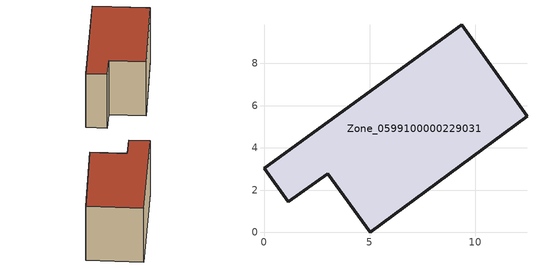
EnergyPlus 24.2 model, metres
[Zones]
Zone_0599100000229031
 floor ground (C_G): 9.36,9.84 12.45,5.51 5.02,0 3.02,2.79 1.15,1.45 0,3.04 z0
 wall outside (C_F): 12.45,5.51 9.36,9.84 0,3.04 1.15,1.45 3.02,2.79 5.02,0 12.45,5.51 z0:5.82
 roof outside (C_R): 9.36,9.84 0,3.04 1.15,1.45 3.02,2.79 5.02,0 12.45,5.51 z5.82
[BUILDING]
Pand.0599100000229031: North Axis=0; Terrain=City; Loads Convergence Tolerance Value=0.04; Temperature Convergence Tolerance Value=0.4; Solar Distribution=FullExterior; Maximum Number of Warmup Days=25; Minimum Number of Warmup Days=1
[Site:Location]
Rotterdam.The.Hague.AP_ZH_NLD Design_Conditions: Latitude=51.96; Longitude=4.45; Time Zone=1; Elevation=-4.5
[SITE:GROUNDTEMPERATURE:BUILDINGSURFACE]
18, 18, 18, 18, 18, 18, 18, 18, 18, 18, 18, 18
[MATERIAL] Thermal Absorptance=0.9; Solar Absorptance=0.7; Visible Absorptance=0.7
Name | Roughness | Thickness | Conductivity | Density | Specific Heat
G.TI.1975-1991 | MediumSmooth | 0.15 | 0.288461 | 540 | 1210
F.TI.1975-1991 | Rough | 0.3 | 0.230769 | 1920 | 840
R.TI.1975-1991 | MediumRough | 0.2 | 0.153846 | 1500 | 1000
[CONSTRUCTION]
C_G: G.TI.1975-1991
C_F: F.TI.1975-1991
C_R: R.TI.1975-1991
[ZONE]
Zone_0599100000229031: Type=1; Multiplier=1; Ceiling Height=Autocalculate; Volume=Autocalculate; Floor Area=autocalculate; Part of Total Floor Area=Yes
[ZONEINFILTRATION:DESIGNFLOWRATE]
Infil_Zone_0599100000229031: Zone or ZoneList or Space or SpaceList=Zone_0599100000229031; Schedule=AlwaysOn; Design Flow Rate Calculation Method=Flow/Area; Flow Rate per Floor Area=0.003; Constant Term Coefficient=1; Temperature Term Coefficient=0; Velocity Term Coefficient=0; Velocity Squared Term Coefficient=0
[HVACTEMPLATE:ZONE:IDEALLOADSAIRSYSTEM]
Zone_0599100000229031: Maximum Heating Supply Air Temperature=50; Minimum Cooling Supply Air Temperature=13; Maximum Heating Supply Air Humidity Ratio=0.0156; Minimum Cooling Supply Air Humidity Ratio=0.0077; Heating Limit=NoLimit; Cooling Limit=NoLimit; Dehumidification Control Type=ConstantSensibleHeatRatio; Cooling Sensible Heat Ratio=0.7; Dehumidification Setpoint=60; Humidification Control Type=None; Humidification Setpoint=30; Outdoor Air Method=None; Outdoor Air Flow Rate per Person=0.00944; Outdoor Air Flow Rate per Zone Floor Area=0; Outdoor Air Flow Rate per Zone=0; Demand Controlled Ventilation Type=None; Outdoor Air Economizer Type=NoEconomizer; Heat Recovery Type=None; Sensible Heat Recovery Effectiveness=0.7; Latent Heat Recovery Effectiveness=0.65
[ZONECONTROL:THERMOSTAT]
ThermostatControl_Zone_0599100000229031: Zone or ZoneList=Zone_0599100000229031; Control Type Schedule=DualSetpointControlType; Control 1=Thermostat_Zone_0599100000229031; Temperature Difference Between Cutout And Setpoint=0
[THERMOSTATSETPOINT:DUALSETPOINT]
Thermostat_Zone_0599100000229031: Heating Setpoint Temperature Schedule=HeatingSetpoint_Zone_0599100000229031; Cooling Setpoint Temperature Schedule=CoolingSetpoint_Zone_0599100000229031
[SCHEDULE:COMPACT]
HeatingSetpoint_Zone_0599100000229031: Through: 12/31, For: AllDays, Until: 24:00, 21
CoolingSetpoint_Zone_0599100000229031: Through: 12/31, For: AllDays, Until: 24:00, 24
DualSetpointControlType: Through: 12/31, For: AllDays, Until: 24:00, 4
AlwaysOn: Through: 12/31, For: AllDays, Until: 24:00, 1
